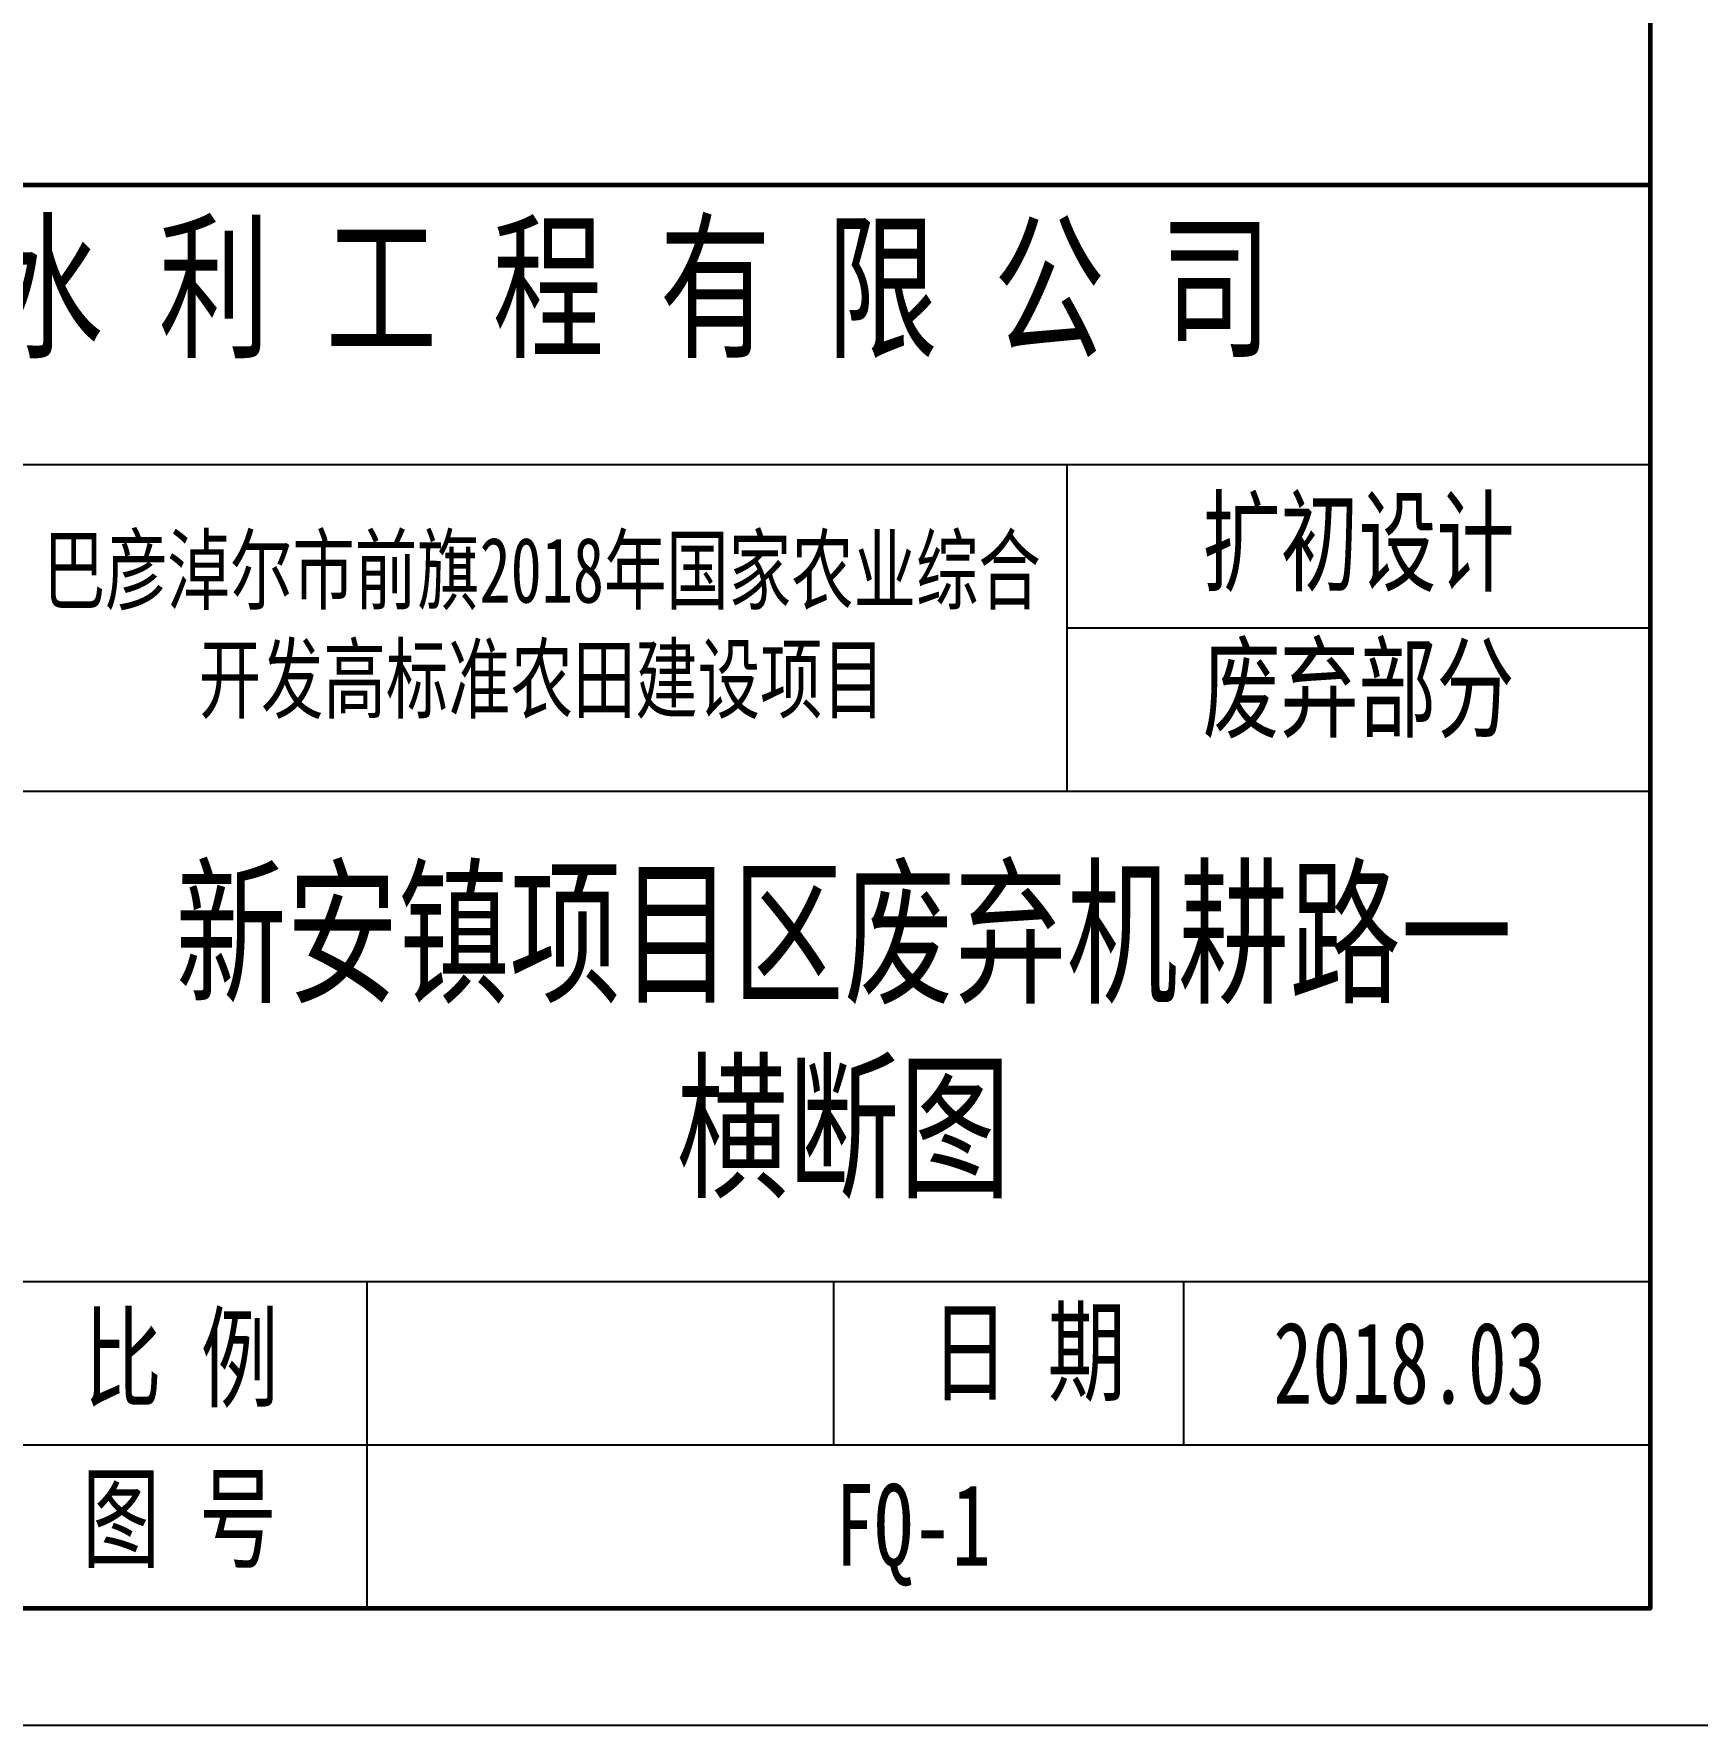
# Model space of a CAD drawing. Extents: x 695776 to 1250176, y 4443437 to 9025597.
# Drawn here: x 737264 to 745818, y 4538450 to 4547145 of the extents above; entities that cross this region are included whole.
import ezdxf

# ---------------------------------------------------------------- set-up
doc = ezdxf.new("R2010")
doc.units = 0
doc.header["$LTSCALE"] = 0.5
doc.layers.add('图框', color=7, linetype='CONTINUOUS')
doc.styles.add('仿宋', font='仿宋_GB2312.ttf', dxfattribs={"width": 0.7})

msp = doc.modelspace()

# ---------------------------------------------------------------- linework, layer by layer
at = {"layer": '图框', "color": 7, "lineweight": 60}
msp.add_line((731176.0354, 4546369.5978), (745576.0354, 4546369.5978), dxfattribs=at)
at = {"layer": '图框', "color": 7}
for p, q in [((745576.0354, 4544929.5978), (731176.0354, 4544929.5978)), ((742576.0354, 4544929.5978), (742576.0354, 4543249.5978)), ((742576.038, 4544929.5983), (742576.038, 4543249.5983)), ((745576.0354, 4544089.5978), (742576.0354, 4544089.5978)), ((745576.038, 4544089.5983), (742576.038, 4544089.5983)), ((745576.0354, 4543249.5978), (731176.0354, 4543249.5978)), ((745576.0354, 4540729.5978), (731176.0354, 4540729.5978)), ((745576.038, 4540729.5983), (731176.038, 4540729.5983)), ((738976.0354, 4540729.5978), (738976.0354, 4539049.5978)), ((738976.038, 4540729.5983), (738976.038, 4539049.5983)), ((741376.0354, 4540729.5978), (741376.0354, 4539889.5978)), ((741376.038, 4540729.5983), (741376.038, 4539889.5983)), ((743176.0354, 4540729.5978), (743176.0354, 4539889.5978)), ((743176.038, 4540729.5983), (743176.038, 4539889.5983)), ((745576.0354, 4539889.5978), (731176.0354, 4539889.5978))]:
    msp.add_line(p, q, dxfattribs=at)
at = {"layer": '图框', "linetype": 'Continuous', "lineweight": -2, "flags": 128}
msp.add_lwpolyline([(695776.0354, 4574089.5978), (695776.0354, 4538449.5978), (746176.0354, 4538449.5978), (746176.0354, 4574089.5978), (695776.0354, 4574089.5978)], dxfattribs=at)
at = {"layer": '图框', "linetype": 'Continuous', "lineweight": 60, "flags": 128}
msp.add_lwpolyline([(698776.0354, 4573489.5978), (745576.0354, 4573489.5978), (745576.0354, 4539049.5978), (698776.0354, 4539049.5978), (698776.0354, 4573489.5978)], dxfattribs=at)

# ---------------------------------------------------------------- texts
at = {"layer": '图框', "linetype": 'Continuous', "style": '仿宋'}
for s, insert, char_height, width, attachment_point in [('\u3000内 蒙 古 恒 源 水 利 工 程 有 限 公 司', (732181.4224, 4546143.2882), 600, 12975.456, 1), ('扩初设计', (744076.0354, 4544509.5978), 420, 3000, 5), ('巴彦淖尔市前旗2018年国家农业综合开发高标准农田建设项目', (739876.0354, 4544089.5978), 336, 5400, 5), ('废弃部分', (744076.0354, 4543756.8778), 420, 3000, 5), ('新安镇项目区废弃机耕路一横断图', (741429.0247, 4541989.5978), 600, 6975.259258, 5), ('比 例', (737521.064, 4540548.0076), 420, 1384.032427, 1), ('日 期', (741876.7695, 4540580.0817), 420, 1384.032427, 1), ('2018.03', (743638.2329, 4540523.3169), 420, 1384.032427, 1), ('图 号', (737512.4639, 4539723.2167), 420, 1384.032427, 1), ('FQ-1', (741385.5719, 4539689.4296), 420, 1384.032427, 1)]:
    msp.add_mtext(s, dxfattribs=dict(at, insert=insert, char_height=char_height, width=width, attachment_point=attachment_point))

doc.saveas('drawing.dxf')
